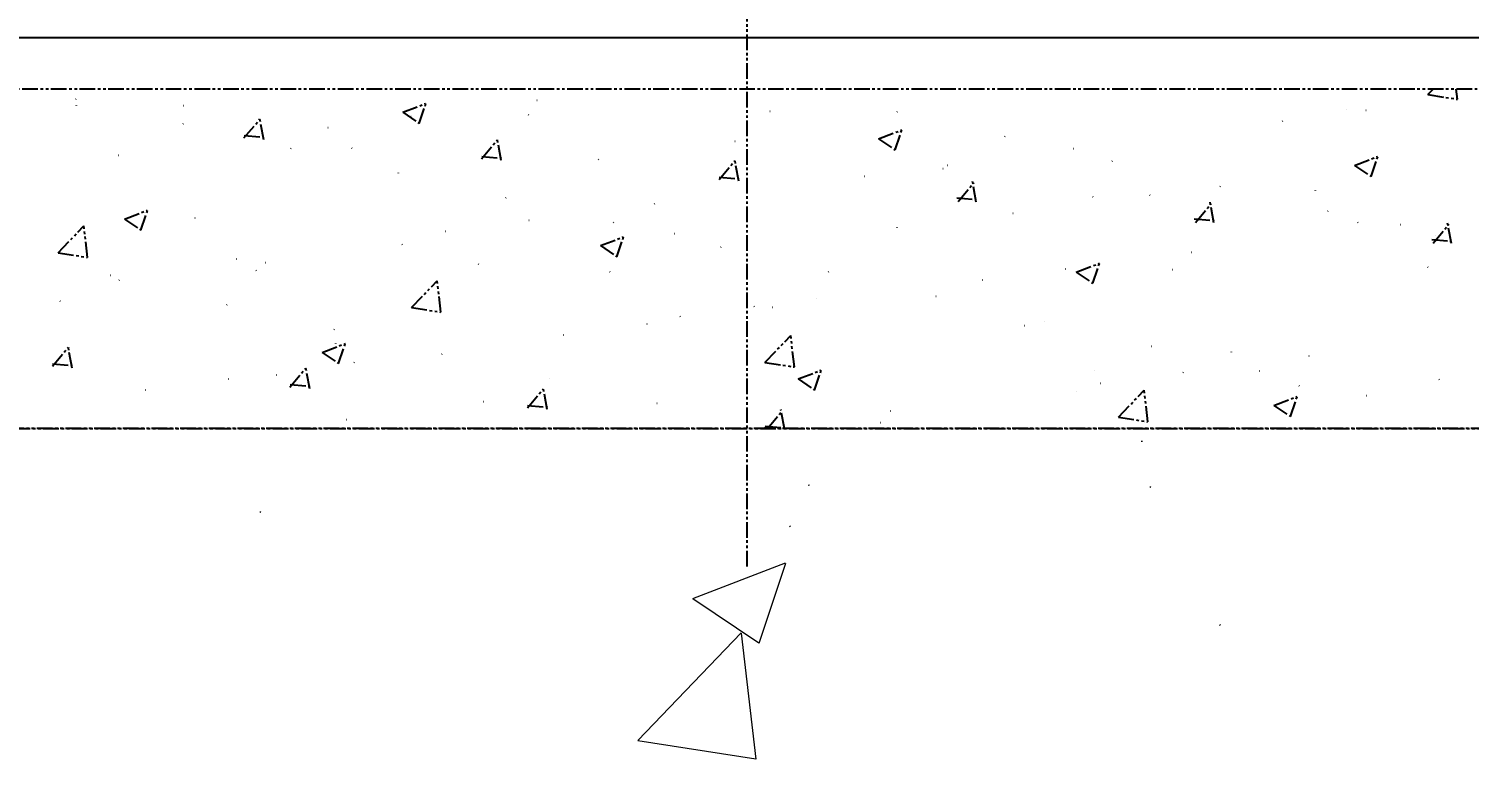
# Model space of a CAD drawing. Header units: millimetres. Extents: x -50460 to 50460, y -35640 to 35640.
# Drawn here: x 23958 to 25063, y 13609 to 14174 of the extents above; entities that cross this region are included whole.
import ezdxf

# ---------------------------------------------------------------- set-up
doc = ezdxf.new("R2010")
doc.units = ezdxf.units.MM
doc.linetypes.add('双点画线', pattern=[22, 12, -2, 2, -2, 2, -2])
doc.layers.get('0').update_dxf_attribs({"lineweight": 35})
for name, color, linetype, lineweight in [('7', 30, '双点画线', 18), ('剖面线层', 6, 'Continuous', 18), ('尺寸线层', 4, 'Continuous', 18)]:
    doc.layers.add(name, color=color, linetype=linetype, lineweight=lineweight)
doc.styles.get("Standard").update_dxf_attribs({"font": ''})
doc.styles.get('Standard').set_extended_font_data('宋体')
doc.dimstyles.new('AM_DEMATIC$0', dxfattribs={"dimscale": 120, "dimtxt": 3, "dimasz": 1.5, "dimexe": 1, "dimexo": 0, "dimgap": 1, "dimtad": 1, "dimdsep": 46, "dimtxsty": 'Standard', "dimblk": '_CAXARROW', "dimcen": 0, "dimdle": 3, "dimclrd": 256, "dimclre": 256, "dimclrt": 2, "dimadec": 0, "dimazin": 2, "dimtfac": 0.7071067811865475, "dimtdec": 3, "dimtmove": 0, "dimatfit": 3, "dimfxl": 1, "dimfrac": 2, "dimtolj": 1, "dimlwd": 18, "dimarcsym": 0})

# ---------------------------------------------------------------- blocks, each defined once
blk = doc.blocks.new('*X1180')
at = {"layer": '7', "linetype": '双点画线', "lineweight": 25}
for p, q in [((18.59611177860643, -741.7033969296972), (18.59611177860643, -135.5171504463215)), ((-1467.757032986556, -336.0171494723218), (1532.242967013444, -336.0171494722781)), ((-1373.844265036896, -336.0171504462796), (1411.036488594109, -336.0171504462742)), ((1168.596111778606, -375.5171504462833), (-1131.403888221394, -375.5171504463233)), ((540.7263085934392, -379.8328555066819), (544.8672070383327, -375.5171494702499)), ((563.3163971392787, -383.3367101798267), (562.4067191137874, -375.5171494714141)), ((-496.3530845899368, -383.3207394670189), (-496.1515728414815, -383.1661140640445)), ((-245.5858343082946, -393.3867539882704), (-227.8011271834839, -386.5598445494106)), ((-232.9511441118666, -401.9086251297995), (-227.8009577658668, -386.5596203392124)), ((-142.8400072122167, -384.0026247314745), (-142.5881802174263, -383.9694710786353)), ((540.7263085975137, -379.8328553737138), (563.3162441280729, -383.3363411706141)), ((-496.1196268776257, -388.2018429127875), (-495.9323584340746, -388.373442825543)), ((-413.6393851204775, -388.0437098006951), (-413.4251636931731, -388.1801839012041)), ((-245.5858343695581, -393.3867540724168), (-232.9513017638237, -401.9088539213408)), ((-239.2897462163819, -396.7004737630123), (-239.0379192215914, -396.6673201102094)), ((-149.3897929305967, -395.0852827496055), (-149.1755715034378, -395.2217568501146)), ((36.08964344704873, -392.395341452866), (36.27691189059988, -392.5669413656215)), ((133.7010094162542, -392.9736507127382), (133.9025211647095, -392.8190253097637)), ((477.9227556093247, -391.4674924898281), (478.1369770364836, -391.6039665903736)), ((493.0887419354985, -391.6646159792053), (493.340568930289, -391.6314623263661)), ((-413.8797994557535, -402.2218322395565), (-413.6782877072983, -402.067206836582)), ((-367.3680633991899, -413.0822638929021), (-355.122959434666, -398.4891172514835)), ((-352.1858796272136, -414.410203077714), (-355.1227703373297, -398.4888011163275)), ((-303.1278893954004, -405.1049247538685), (-302.87606240061, -405.0717711010657)), ((119.4450424269598, -413.7290389511327), (137.2297495517705, -406.9021295123093)), ((132.0797132786538, -422.2511955857044), (137.2298996246536, -406.9021907951173)), ((429.2505987566255, -400.0690669700634), (429.502425751416, -400.0359133172242)), ((-367.2048571059713, -411.2168081837444), (-352.0228499070799, -412.5450617032038)), ((-185.1839770183142, -429.0213061786926), (-172.9388730537903, -414.428159537274)), ((-170.0018071370141, -430.3493884260388), (-172.9386978469847, -414.4279864646887)), ((9.191349428001558, -415.4606206382596), (9.405570855305996, -415.5970947387686)), ((119.4450424764364, -413.7290390036651), (132.0795750821708, -422.2511388525527)), ((216.174294550583, -411.8747434853503), (216.3758062990382, -411.7201180823758)), ((-463.793512070697, -426.2569552555215), (-463.5416850759066, -426.2238016027186)), ((-331.4065143209882, -421.122925012678), (-331.205002572533, -420.9682996097035)), ((-284.8209484868858, -420.6592599644136), (-284.6336800433346, -420.8308598771691)), ((-185.0207707189838, -427.1558504174391), (-169.838763519947, -428.4841039368985)), ((-95.6202146942087, -429.3402819801486), (-95.40599326704978, -429.476756080694)), ((-2.999890637584031, -444.9603484643376), (9.245213326939847, -430.367201822919)), ((12.18226535333088, -446.2885737744), (9.245374643214745, -430.3671718130136)), ((268.5849760811834, -421.2210974717163), (268.8368030759739, -421.1879438188771)), ((298.6475796850573, -430.7758362580716), (298.849091433367, -430.6212108550972)), ((484.4759191625053, -434.0713239145025), (502.260626287316, -427.2444144756792)), ((497.1105706697563, -442.5937660417894), (502.2607570156106, -427.2447612512024)), ((-248.9332291865139, -440.0240177855812), (-248.7317174380587, -439.8693923826067)), ((168.6293774961086, -436.3818549281132), (168.8435989232676, -436.5183290286586)), ((172.1352370770182, -433.9189465032541), (172.3870640718087, -433.8857928504149)), ((484.4759193224309, -434.0713239349479), (497.1104519281653, -442.5934237838355)), ((-2.836684331850847, -443.0948926511337), (12.34532286704052, -444.4231461705931)), ((108.2970938979997, -442.3233974941104), (108.5489208927902, -442.2902438412711)), ((180.3317803090613, -461.8623285360809), (192.5768842735852, -447.2691818946623)), ((194.3663378435303, -462.2277591227612), (191.4294471335597, -446.3063571613748)), ((381.5177882291027, -450.1942096894345), (381.719299977558, -450.03958428646)), ((-166.4599440524762, -458.9251105579388), (-166.258432304021, -458.7704851549643)), ((-52.36852877729689, -463.4754279957997), (-52.11670178250642, -463.4422743429968)), ((179.3474020551366, -459.0339348847556), (194.529409254028, -460.362188404215)), ((283.5311314435967, -457.9715416614999), (283.7183998871478, -458.1431415742554)), ((327.210519854998, -456.7571928162215), (327.4247412823024, -456.893666916767)), ((362.5158666897914, -477.8013708217259), (374.7609706543153, -463.2082241803073)), ((376.5504103335843, -478.1669444711588), (373.6135196234682, -462.2455425097723)), ((454.1925575849018, -453.1917776488626), (454.379826028453, -453.3633775615817)), ((-459.002319805586, -475.3096672542961), (-441.2176126807753, -468.4827578154727)), ((-446.367691771884, -483.8313712939998), (-441.2175054258842, -468.4823665034128)), ((-404.9135928082978, -474.2546444196341), (-404.6993713809934, -474.3911185201796)), ((222.3989557324967, -470.6368541586562), (222.6131771596556, -470.7733282592017)), ((361.5314884421241, -474.9729771184502), (376.7134956410155, -476.3012306379096)), ((463.9910733638681, -469.0953024625924), (464.1925851121778, -468.9406770596179)), ((-509.9155045332736, -501.1334911677495), (-490.1318266938324, -480.5146474528028)), ((-487.3254956663004, -504.6366524958303), (-490.1317345206917, -480.5143207825695)), ((-459.0023199464486, -475.309667327565), (-446.3677873407141, -483.8317671764526)), ((-212.6564109604806, -484.5777280182301), (-212.4045839656901, -484.5445743653909)), ((-148.8182677814621, -476.1732770273738), (-148.5664407866716, -476.1401233745346)), ((-83.98665891727433, -477.8262033316423), (-83.7851471688191, -477.6715779286678)), ((133.2819656495121, -481.455696162011), (133.4692340930633, -481.6272960747665)), ((486.648547922523, -477.6784271070555), (486.8627693498274, -477.8149012075646)), ((519.7220771913999, -479.5418702342049), (519.9739041861903, -479.508716581402)), ((544.6999530703761, -493.740413107369), (556.9450570349, -479.1472664659505)), ((558.7344828236382, -494.1061298195182), (555.7975921135221, -478.1847278581317)), ((-246.3324504486809, -494.6299823069057), (-246.118229021522, -494.7664564074148)), ((-93.97144307018607, -495.6519522172675), (-76.1867359453754, -488.8250427784442)), ((-93.97144310074509, -495.6519522591771), (-81.33691049501067, -504.1740521080646)), ((-81.33683438107255, -504.1739417500139), (-76.18664803507272, -488.8249369594632)), ((-37.37946049048332, -486.2354601731568), (-37.19219204693218, -486.4070600858759)), ((-1.513373783091083, -496.727296104109), (-1.311862034635851, -496.5726707011709)), ((543.7155748291116, -490.912019352143), (558.897582028003, -492.2402728716024)), ((546.4643584974692, -487.9963952344751), (546.6658702459245, -487.8417698315006)), ((-509.9155045635416, -501.1334913211631), (-487.325569033128, -504.6369771180271)), ((-373.3220336357772, -505.7297585198467), (-373.0702066409867, -505.6966048670438)), ((359.0564545161033, -500.6939007358596), (359.3082815108937, -500.6607470830568)), ((-469.7717726399424, -518.4276075514208), (-469.5199456451519, -518.3944538985816)), ((-358.2900524249999, -514.4993786852865), (-358.1027839814487, -514.670978598042)), ((-351.1440145719098, -508.5096436501772), (-350.9297931446054, -508.6461177507226)), ((-187.6286262845679, -509.7196146735587), (-187.4413578410167, -509.8912145862778)), ((-86.89442238130141, -515.5512165978143), (-86.68020095399697, -515.6876906983598)), ((80.9599113513832, -515.6283888770122), (81.16142309983843, -515.4737634740377)), ((262.6067155119381, -513.3917497674338), (262.8585425067286, -513.3585961145945)), ((271.0594336652139, -515.9942371805664), (288.8441407900245, -509.1673277417431)), ((271.0594337453949, -515.994237190389), (283.6939663511293, -524.5163370393129)), ((283.6940230104665, -524.5165122062463), (288.8442093563208, -509.1675074156956)), ((344.5806440408342, -513.9131132129114), (344.7679124843853, -514.0847131256669)), ((540.418126158911, -511.9334263375986), (540.6323475862155, -512.0699004381077)), ((-462.9936860484304, -522.0933131509082), (-462.7921742999752, -521.9386877479701)), ((-238.8362781825708, -543.1753208071314), (-219.0526003431296, -522.5564770921847)), ((-216.246307134279, -546.6786514600608), (-219.0525459886703, -522.5563197468)), ((198.7685723329196, -521.7962007582901), (199.02039932771, -521.7630471054508)), ((-508.5392182190844, -537.983533185763), (-508.3519497755333, -538.1551330984821)), ((-380.5204009139561, -540.9944059238478), (-380.3188891655009, -540.8397805208733)), ((71.68671997744241, -535.9265544863956), (71.90094140460133, -536.0630285869047)), ((163.4331964858575, -534.5294816497335), (163.6347082341672, -534.374856246759)), ((-238.8362781978503, -543.1753208837108), (-216.2463426672912, -546.6788066805748)), ((-33.12484414491337, -549.8062158283574), (-32.91062271775445, -549.9426899289028)), ((23.67005210675416, -542.1770317245682), (23.8573205503053, -542.3486316372873)), ((38.10294965747744, -542.9482312599066), (38.3547766522679, -542.9150776071037)), ((-298.0471157797729, -559.8954986961689), (-297.8456040313176, -559.7408732931945)), ((-58.34678934668773, -555.6460802914444), (-58.09496235189727, -555.6129266386415)), ((231.1247480449674, -556.8477887771951), (231.3389694721263, -556.9842628777042)), ((246.3034050299029, -553.9478550810963), (246.5049167783582, -553.7932296781219)), ((-514.3093109734764, -588.2000235898904), (-502.0642070089525, -573.6068769484718)), ((-499.1272625823331, -589.5278467611588), (-502.0641532924492, -573.6064447997724)), ((-501.8562503265275, -573.7993439772272), (-501.6420288992231, -573.9358180777726)), ((-307.3879285674775, -577.5748654833296), (-289.6032214426668, -570.7479560444699)), ((-297.2405398277624, -570.440950236698), (-297.0532713842113, -570.6125501494171)), ((-294.7533820405079, -586.0966879144326), (-289.6031956946536, -570.7476831238455)), ((-122.1849325255607, -564.0505312823007), (-121.9331055307703, -564.0173776294978)), ((32.24294879473746, -585.217149793607), (52.02662600771873, -564.5983067316774)), ((54.83288139788783, -588.7206504242931), (52.02664254335104, -564.5983187110323)), ((328.7766901646683, -572.8489478542542), (328.978201912978, -572.6943224513161)), ((-307.3879286776355, -577.5748655142888), (-294.7533960719011, -586.0969653631764)), ((-282.8505552010029, -585.2025617839536), (-282.5987282062124, -585.1694081311507)), ((-215.5738306447165, -578.7965914698725), (-215.3723188962613, -578.641966066898)), ((32.24294879706576, -585.2171505437582), (54.83288369840011, -588.7206362430879)), ((389.7058904041478, -577.2231266648669), (389.9201118313067, -577.359600765376)), ((449.5279329508776, -580.1667040001121), (449.779759945668, -580.1335503473092)), ((-514.1461047552002, -586.3345679098002), (-498.9640975563088, -587.6628214292596)), ((-342.418222258857, -594.7205782678793), (-342.2040008316981, -594.8570523684248)), ((-332.1252245926007, -604.1390658756791), (-319.8801206280768, -589.5459192342605)), ((-316.9431900924246, -605.4670321095546), (-319.8800808025408, -589.5456301481681)), ((57.64294816806796, -597.9171504466285), (75.4276552927331, -591.0902410077688)), ((70.27747535001254, -606.4392583703375), (75.42766169586685, -591.0902535797504)), ((284.8943262812099, -591.1027880077381), (285.1085477085144, -591.2392621082472)), ((353.0781939467124, -592.8645530316862), (353.3300209415029, -592.831399378847)), ((411.2499752982694, -591.7500406261388), (411.4514870467247, -591.5954152231643)), ((-443.1384373841865, -606.304861806384), (-442.8866103893961, -606.2717081535448)), ((-379.300294205168, -597.9004108154913), (-379.0484672103776, -597.8672571626885)), ((-331.9620183682127, -602.273610143493), (-316.7800111693214, -603.6018636629524)), ((-149.9411382120161, -620.078108161324), (-137.6960342474922, -605.4849615199055)), ((-134.7591176022252, -621.4062174579158), (-137.6960083121958, -605.4848154965293)), ((-133.1005455105333, -597.6976842423755), (-132.899033762078, -597.543058839401)), ((57.64294816821348, -597.9171504458645), (70.2774807739479, -606.4392502947521)), ((289.2400507676939, -601.2690040225425), (289.4918777624844, -601.2358503697033)), ((303.3221745191258, -627.2589800861533), (323.1058523585671, -606.6401363712066)), ((325.9120699300547, -630.7626493885255), (323.1058310755179, -606.6403176752647)), ((441.772966243152, -602.9734679220564), (441.9602346867032, -603.1450678348119)), ((549.1439184721094, -598.1443609550461), (549.3581398992683, -598.2808350555551)), ((-183.8370799002587, -615.0959161563878), (-183.6228584729542, -615.2323902568969)), ((-149.7779319812253, -618.2126523771876), (-134.5959247823339, -619.540905896647)), ((-50.6272603762045, -616.5987770149877), (-50.42574862774927, -616.4441516120132)), ((271.111540102138, -607.7532319345119), (271.2988085456891, -607.9248318472673)), ((422.6738249031769, -618.2594354091998), (440.4585320279875, -611.4325259703764)), ((422.673825014208, -618.2594353771128), (435.3083576199424, -626.7815352260368)), ((435.3083327409695, -626.7818288264243), (440.4585190869693, -611.4328240358373)), ((493.7232604334713, -610.6511333998769), (493.9247721819265, -610.4965079969024)), ((-288.6486440226145, -628.9755774984224), (-288.43442259531, -629.1120515989678)), ((34.19853347644676, -636.0171504462778), (45.63563669929863, -622.3869415916852)), ((47.17994304664899, -636.0171504486061), (44.48806417785818, -621.4240008448905)), ((128.5744280923973, -622.421034524159), (128.8262550871877, -622.3878808713562)), ((303.3221745336778, -627.2589800087371), (325.9121100640914, -630.7624658056375)), ((2015.770187318703, -636.0171504462742), (-2015.770187318703, -636.0171504462814)), ((-1951.28429098273, -636.0171504462814), (2015.770187318558, -636.0171504462742)), ((31.8460247584153, -635.4998697880728), (32.04753650687053, -635.3452443850983)), ((32.12468908823212, -635.1188835558423), (32.24294818006456, -635.1033144508983)), ((32.24294818006456, -635.1033144508983), (32.37651608302258, -635.085729902894)), ((32.40615440576221, -634.1516946108095), (47.58816160465358, -635.4799481302689)), ((120.8623743089265, -631.2373864338588), (121.0496427524777, -631.4089863465779))]:
    blk.add_line(p, q, dxfattribs=at)
at = {"layer": '剖面线层', "linetype": 'Continuous', "lineweight": 18}
for p, q in [((320.7297356081835, -645.6882892466456), (321.7370435873454, -645.5556746353614)), ((65.377162892255, -679.3060932100707), (66.38447087134409, -679.1734785987865)), ((327.3899872382754, -680.3590585259008), (328.1390610124799, -681.0454581768499)), ((-355.25571732549, -699.4781145750312), (-354.5066435512854, -700.164514225944)), ((51.04570792987943, -711.3316972347093), (51.85175492355484, -710.7131956228113)), ((-23.01613780138723, -766.2785309789979), (48.12269069770991, -738.9708932236317)), ((27.74739147382206, -800.6016823967002), (48.34813685753033, -739.2056632343883)), ((-23.01599762649857, -766.2786012468132), (27.52213279643911, -800.3670006424)), ((-65.20833517046412, -875.2802524389699), (13.92637618766457, -792.8048775791467)), ((25.37842178411665, -889.52530960476), (14.15346636618779, -793.0359827517532)), ((380.93884846734, -786.9360683255945), (381.7448954610882, -786.317566713733)), ((-65.20834655435465, -875.2801815238854), (25.15139556759095, -889.2941247113777))]:
    blk.add_line(p, q, dxfattribs=at)
at = {"layer": '尺寸线层'}
blk.add_circle((0, 0), 2113.728285221186, dxfattribs=at)
blk = doc.blocks.new('*X1182')
at = {"layer": '尺寸线层', "linetype": 'Continuous', "lineweight": 18, "transparency": 16777216}
for points in [[(21853.6432756285, 15416.93503330375), (21876.1432756285, 15236.93503330375), (21831.1432756285, 15236.93503330375)], [(21853.6432756285, 13866.93503330378), (21876.1432756285, 14046.93503330378), (21831.1432756285, 14046.93503330378)]]:
    blk.add_hatch(color=256, dxfattribs=at).paths.add_polyline_path(points, flags=0)
at = {"layer": '尺寸线层', "transparency": 16777216}
for p, q in [((24286.69963968549, 15416.93503330375), (21733.6432756285, 15416.93503330375)), ((22474.58334058824, 13866.93503330378), (21733.6432756285, 13866.93503330378))]:
    blk.add_line(p, q, dxfattribs=at)
at = {"layer": '尺寸线层', "linetype": 'Continuous', "lineweight": 18, "transparency": 16777216}
blk.add_line((21853.6432756285, 15416.93503330375), (21853.6432756285, 13866.93503330378), dxfattribs=at)
at = {"layer": '尺寸线层', "color": 2, "transparency": 16777216, "insert": (21553.64327562849, 14657.93503280376), "char_height": 360.0000000000001, "width": 1356, "attachment_point": 5, "rotation": 90, "line_spacing_factor": 1.37}
blk.add_mtext('155', dxfattribs=at)
blk = doc.blocks.new('_CAXARROW')
blk.add_hatch(color=0).paths.add_polyline_path([(0, 0), (-1, 0.125), (-1, -0.125)], flags=0)
blk = doc.blocks.new('*X1187')
at = {"layer": '尺寸线层', "linetype": 'Continuous', "lineweight": 18, "transparency": 16777216}
for points in [[(23022.59649492039, 11347.97756748099), (23202.59649492039, 11370.47756748099), (23202.59649492039, 11325.47756748099)], [(26022.59649492039, 11347.97756748099), (25842.59649492039, 11370.47756748099), (25842.59649492039, 11325.47756748099)]]:
    blk.add_hatch(color=256, dxfattribs=at).paths.add_polyline_path(points, flags=0)
at = {"layer": '尺寸线层', "transparency": 16777216}
for p, q in [((23022.59649492039, 13866.93503427774), (23022.59649492039, 11227.97756748099)), ((26022.59649492039, 13866.93503427779), (26022.59649492039, 11227.97756748099))]:
    blk.add_line(p, q, dxfattribs=at)
at = {"layer": '尺寸线层', "linetype": 'Continuous', "lineweight": 18, "transparency": 16777216}
blk.add_line((23022.59649492039, 11347.97756748099), (26022.59649492039, 11347.97756748099), dxfattribs=at)
at = {"layer": '尺寸线层', "color": 2, "transparency": 16777216, "insert": (24535.59649542039, 11647.97756748099), "char_height": 360.0000000000001, "width": 1424, "attachment_point": 5, "line_spacing_factor": 1.37}
blk.add_mtext('300', dxfattribs=at)

msp = doc.modelspace()

# ---------------------------------------------------------------- block references
at = {"layer": '尺寸线层'}
msp.add_blockref('*X1180', (24490.35352790694, 14502.95218375007), dxfattribs=at)

# ---------------------------------------------------------------- dimensions: what is measured, and where the dimension line sits
dim = msp.add_linear_dim(base=(21853.6432756285, 13866.93503330378), p1=(24286.69963968549, 15416.93503330375), p2=(22474.58334058824, 13866.93503330378), angle=270, text='155', dimstyle='AM_DEMATIC$0', override={"dimsah": 1, "dimtfill": 1, "dimtzin": 8}, dxfattribs=at)
dim.commit()
dim.dimension.update_dxf_attribs({"geometry": '*X1182', "text_midpoint": (21853.6432756285, 14641.93503330377)})
dim = msp.add_linear_dim(base=(26022.59649492039, 11347.97756748099), p1=(23022.59649492039, 13866.93503427774), p2=(26022.59649492039, 13866.93503427779), text='300', dimstyle='AM_DEMATIC$0', override={"dimsah": 1, "dimtfill": 1, "dimtzin": 8}, dxfattribs=at)
dim.commit()
dim.dimension.update_dxf_attribs({"geometry": '*X1187', "text_midpoint": (24522.59649492039, 11347.97756748099)})

doc.saveas('drawing.dxf')
